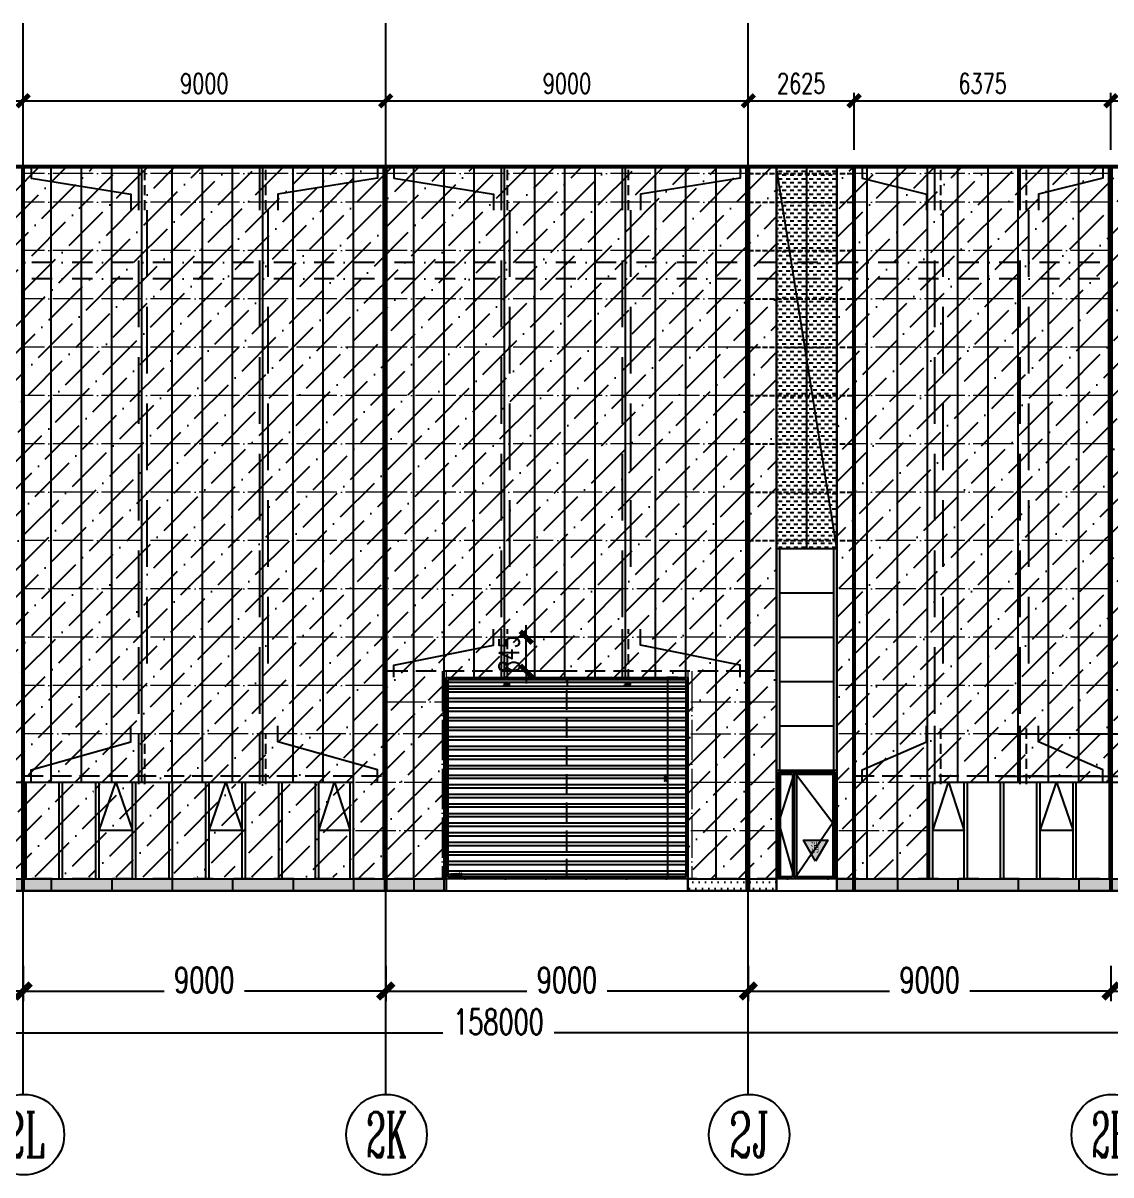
# Model space of a CAD drawing. Extents: x -2072575 to 87763, y -155913 to 742026.
# Drawn here: x -1001400 to -974400, y 499738 to 528335 of the extents above; entities that cross this region are included whole.
import ezdxf
from ezdxf.enums import TextEntityAlignment as Align

# ---------------------------------------------------------------- set-up
doc = ezdxf.new("R2010")
doc.units = 0
doc.header["$LTSCALE"] = 1000
for name, pattern in [('20剖面图$0$DASH', [0.35, 0.25, -0.1]), ('__DASH', [0.35, 0.25, -0.1]), ('CENTER', [2, 1.25, -0.25, 0.25, -0.25]), ('DASHDOT', [1, 0.5, -0.25, 0, -0.25]), ('DASHED', [0.75, 0.5, -0.25]), ('DOT', [0.25, 0, -0.25]), ('DOTE', [2.42, 2, -0.2, 0.02, -0.2]), ('HIDDEN2', [0.1875, 0.125, -0.0625])]:
    doc.linetypes.add(name, pattern=pattern)
doc.layers.get('Defpoints').update_dxf_attribs({"color": 210})
for name, color, linetype in [('!ZN1-填充-8', 8, 'Continuous'), ('!ZN1-文字-7', 7, 'Continuous'), ('!ZN1-标注-173', 173, 'Continuous'), ('!ZN3-玻璃幕墙-4', 4, 'Continuous'), ('!ZN4-辅助材料-1', 1, 'Continuous'), ('12圆钢+30钢套管撑杆', 3, 'Continuous'), ('12圆钢斜拉条', 30, 'Continuous'), ('12圆钢直拉条', 22, 'Continuous'), ('250×150×4.5×8 H型钢', 3, 'HIDDEN2'), ('3符号', 3, 'Continuous'), ('3铝板幕墙', 3, 'Continuous'), ('4玻璃幕墙', 4, 'Continuous'), ('60x60x5钢方管', 6, '20剖面图$0$DASH'), ('A-AXIS-DOTE', 14, 'DOTE'), ('A-HATCH-2', 251, 'Continuous'), ('A-LIN-V', 9, 'Continuous'), ('A-WINDOW', 140, 'Continuous'), ('A-云线', 50, 'Continuous'), ('A-门窗表显示尺寸', 160, 'Continuous'), ('AS-WALL', 40, 'Continuous'), ('DIM', 173, 'Continuous'), ('DOT', 8, 'DOT'), ('DOTE', 1, 'CENTER'), ('IE-填充-JYZS', 7, 'Continuous'), ('压型钢板', 23, 'Continuous')]:
    doc.layers.add(name, color=color, linetype=linetype)
for name, color, linetype, lineweight in [('A-WALL-HATCH', 8, 'Continuous', 13), ('冷弯薄壁C型钢 250x75x20x3.0', 51, 'DOTE', 0), ('梁', 4, 'Continuous', 18)]:
    doc.layers.add(name, color=color, linetype=linetype, lineweight=lineweight)
doc.styles.add('_TCH_AXIS', font='COMPLEX', dxfattribs={"bigfont": 'GBCBIG'})
doc.styles.add('A-DIM_T3', font='SIMPLEX', dxfattribs={"width": 0.705882, "bigfont": 'GBCBIG'})
doc.styles.add('A-STANDARD', font='SIMPLEX', dxfattribs={"bigfont": 'GBCBIG'})
doc.styles.add('DHTEXT-1', font='romans.shx', dxfattribs={"width": 0.7, "bigfont": 'chinese.shx'})
doc.styles.add('样式 1', font='romans.shx', dxfattribs={"width": 0.7, "bigfont": 'chinese.shx'})
doc.dimstyles.new('A-DIM&&20', dxfattribs={"dimtxt": 59.5, "dimasz": 20, "dimexe": 20, "dimexo": 20, "dimgap": 25.25, "dimtad": 1, "dimdec": 0, "dimzin": 0, "dimdsep": 46, "dimtxsty": 'A-DIM_T3', "dimblk": 'ARCHTICK', "dimcen": 0.09, "dimclrt": 7, "dimazin": 2, "dimtfac": 1, "dimtdec": 0, "dimtix": 1, "dimtmove": 2, "dimatfit": 3, "dimfxl": 0, "dimtolj": 1, "dimtzin": 0, "dimarcsym": 0})
doc.dimstyles.new('ZN200', dxfattribs={"dimscale": 200, "dimtxt": 2.5, "dimasz": 1.5, "dimexe": 1, "dimexo": 2, "dimgap": 0.9, "dimtad": 1, "dimdec": 0, "dimdsep": 46, "dimtxsty": 'DHTEXT-1', "dimblk": 'ARCHTICK', "dimcen": 2.5, "dimclrd": 173, "dimclre": 173, "dimclrt": 7, "dimazin": 2, "dimtfac": 1, "dimtdec": 0, "dimtix": 1, "dimtmove": 2, "dimatfit": 3, "dimfxl": 0, "dimtolj": 1, "dimtzin": 0, "dimarcsym": 0})
doc.dimstyles.new('ZN250', dxfattribs={"dimscale": 250, "dimtxt": 2.5, "dimasz": 1.5, "dimexe": 1, "dimexo": 2, "dimgap": 0.9, "dimtad": 1, "dimdec": 0, "dimdsep": 46, "dimtxsty": 'DHTEXT-1', "dimblk": 'ARCHTICK', "dimcen": 2.5, "dimclrd": 173, "dimclre": 173, "dimclrt": 7, "dimazin": 2, "dimtfac": 1, "dimtdec": 0, "dimtix": 1, "dimtmove": 2, "dimatfit": 3, "dimfxl": 0, "dimarcsym": 0})
pattern_1 = [(0, (1067699.68, -507087.46), (79.375, 158.75), [0, -158.75])]
pattern_2 = [(45, (1082178.47, -507087.46), (252.5697, 926.08891), [1190.625, -238.125, 0, -238.125])]

# ---------------------------------------------------------------- blocks, each defined once
blk = doc.blocks.new('消防救援口标识')
blk.add_wipeout([(0, 0), (-150, 260), (150, 260)]).dxf.layer = '!ZN1-标注-173'
at = {"layer": '!ZN1-填充-8'}
h = blk.add_hatch(color=252, dxfattribs=at)
h.dxf.hatch_style = 1
h.paths.add_polyline_path([(0, 0), (-150, 260), (150, 260)])
at = {"layer": '!ZN1-标注-173'}
blk.add_lwpolyline([(0, 0), (-150, 260), (150, 260)], close=True, dxfattribs=at)
at = {"layer": '!ZN1-文字-7', "ltscale": 1.5, "style": '样式 1', "width": 0.7}
blk.add_text('消', height=120, dxfattribs=at).set_placement((-62, 164), align=Align.MIDDLE_LEFT)
blk = doc.blocks.new('w4243')
at = {"layer": '!ZN4-辅助材料-1', "xscale": 2, "yscale": 2, "zscale": 2}
blk.add_blockref('消防救援口标识', (-1646421, 506714), dxfattribs=at)
blk = doc.blocks.new('20250905093159')
at = {"layer": '!ZN1-填充-8'}
h = blk.add_hatch(dxfattribs=at)
h.set_pattern_fill('ANSI36', color=252, scale=300, style=0)
h.set_pattern_definition(pattern_2)
h.paths.add_polyline_path([(85000, 17650), (59500, 17650), (59500, 8400), (59500, 3000), (59500, 2800), (59500, 0), (59500, 0), (76800, 0), (76800, 0), (76800, 5000), (82800, 5000), (82800, 0), (85000, 0)])
h.paths.add_polyline_path([(74500, 2400), (74500, 0), (61800, 0), (61800, 2400)])
h.paths.add_polyline_path([(74450, 2350), (74450, 50), (61850, 50), (61850, 2350)], flags=16)
h.paths.add_polyline_path([(74242, 1111), (74242, 1289), (74153, 1289), (74153, 1111)], flags=0)
h.paths.add_polyline_path([(68045, 2143), (68255, 2143), (68255, 2232), (68045, 2232)], flags=0)
h.paths.add_polyline_path([(61885, 98), (62138, 98), (62138, 187), (61885, 187)], flags=0)
h = blk.add_hatch(dxfattribs=at)
h.set_pattern_fill('ANSI36', color=252, scale=300, style=0)
h.set_pattern_definition(pattern_2)
h.paths.add_polyline_path([(86500, 0), (88800, 0), (88800, 2400), (109700, 2400), (109700, 0), (86450, 0), (86500, 0), (112000, 0), (112000, 17650), (86500, 17650)])
h = blk.add_hatch(dxfattribs=at)
h.set_pattern_fill('DOTS', color=252, scale=100, style=0)
h.set_pattern_definition(pattern_1)
h.paths.add_polyline_path([(82800, 0), (85000, 0), (85000, -300), (82800, -300)])
h = blk.add_hatch(dxfattribs=at)
h.set_pattern_fill('DOTS', color=252, scale=100, style=0)
h.set_pattern_definition(pattern_1)
h.paths.add_polyline_path([(86500, 0), (131300, 0), (131300, -300), (86500, -300)])
h = blk.add_hatch(dxfattribs=at)
h.set_pattern_fill('DOTS', color=252, scale=100, style=0)
h.set_pattern_definition(pattern_1)
h.paths.add_polyline_path([(32500, 0), (76800, 0), (76800, -300), (32500, -300)])
at = {"layer": 'IE-填充-JYZS', "ltscale": 10}
h = blk.add_hatch(dxfattribs=at)
h.set_pattern_fill('DASH', color=252, scale=100)
h.set_pattern_definition([(0, (1082178.47, -507087.465), (95.25, 95.25), [95.25, -95.25])])
h.paths.add_polyline_path([(85000, 8200), (86500, 8200), (86500, 17650), (85000, 17650)])
at = {"layer": '!ZN3-玻璃幕墙-4', "color": 252, "ltscale": 10}
for points in [[(68190, 1200), (68605, 2400), (69020, 1200)], [(70920, 1200), (71330, 2400), (71740, 1200)], [(73640, 1200), (74030, 2400), (74420, 1200)], [(88880, 1200), (89270, 2400), (89660, 1200)], [(91540, 1200), (91950, 2400), (92360, 1200)]]:
    blk.add_lwpolyline(points, dxfattribs=at)
at = {"layer": '3铝板幕墙', "color": 252, "ltscale": 1000}
for p, q in [((67000, 0), (67000, -300)), ((68500, 0), (68500, -300)), ((70000, 0), (70000, -300)), ((71500, 0), (71500, -300)), ((73000, 0), (73000, -300)), ((74500, 0), (74500, -300)), ((76000, 0), (76000, -300)), ((84250, 0), (84250, -300)), ((88000, 0), (88000, -300)), ((89500, 0), (89500, -300)), ((91000, 0), (91000, -300)), ((92500, 0), (92500, -300))]:
    blk.add_line(p, q, dxfattribs=at)
for points in [[(82800, 0), (85000, 0), (85000, -300), (82800, -300)], [(86500, 0), (131300, 0), (131300, -300), (86500, -300)], [(32500, 0), (76800, 0), (76800, -300), (32500, -300)]]:
    blk.add_lwpolyline(points, close=True, dxfattribs=at)
at = {"layer": '4玻璃幕墙', "color": 252, "ltscale": 1.5}
for p, q in [((85000, 0), (85000, 8200)), ((85000, 8200), (86500, 8200)), ((85080, 0), (85080, 8200)), ((86420, 0), (86420, 8200)), ((86500, 0), (86500, 8200)), ((85080, 7100), (86420, 7100)), ((85080, 6000), (86420, 6000)), ((85080, 4900), (86420, 4900)), ((85080, 3800), (86420, 3800)), ((85080, 2700), (86420, 2700)), ((88800, 0), (88800, 2400)), ((88800, 2400), (109700, 2400)), ((88880, 0), (88880, 2400)), ((89660, 0), (89660, 2400)), ((89740, 0), (89740, 2400)), ((90560, 0), (90560, 2400)), ((90640, 0), (90640, 2400)), ((91460, 0), (91460, 2400)), ((91540, 0), (91540, 2400)), ((92360, 0), (92360, 2400)), ((92440, 0), (92440, 2400)), ((93260, 0), (93260, 2400)), ((69020, 1200), (68190, 1200)), ((71740, 1200), (70920, 1200)), ((74420, 1200), (73640, 1200)), ((89660, 1200), (88880, 1200)), ((92360, 1200), (91540, 1200)), ((88800, 0), (109700, 0)), ((86500, 0), (85000, 0))]:
    blk.add_line(p, q, dxfattribs=at)
at = {"layer": '4玻璃幕墙', "color": 252}
for p, q in [((85000, 2700), (86500, 2700)), ((85000, 0), (85000, 2700)), ((85050, 0), (85050, 2650)), ((85050, 2650), (85450, 2650)), ((85100, 50), (85100, 2600)), ((85100, 2600), (85400, 2600)), ((85400, 2600), (85400, 50)), ((85450, 0), (85450, 2650)), ((85450, 2650), (86450, 2650)), ((85500, 50), (85500, 2600)), ((85500, 2600), (86400, 2600)), ((86450, 2650), (86450, 0)), ((86500, 2700), (86500, 0)), ((85400, 50), (85100, 50)), ((86400, 50), (85500, 50)), ((86500, 0), (85000, 0))]:
    blk.add_line(p, q, dxfattribs=at)
at = {"layer": '4玻璃幕墙', "color": 252, "ltscale": 10}
for p, q in [((61800, 2400), (74500, 2400)), ((66380, 0), (66380, 2400)), ((67200, 0), (67200, 2400)), ((67280, 0), (67280, 2400)), ((68110, 0), (68110, 2400)), ((68190, 0), (68190, 2400)), ((69020, 0), (69020, 2400)), ((69100, 0), (69100, 2400)), ((69930, 0), (69930, 2400)), ((70010, 0), (70010, 2400)), ((70840, 0), (70840, 2400)), ((70920, 0), (70920, 2400)), ((71740, 0), (71740, 2400)), ((71820, 0), (71820, 2400)), ((72650, 0), (72650, 2400)), ((72730, 0), (72730, 2400)), ((73560, 0), (73560, 2400)), ((73640, 0), (73640, 2400)), ((74420, 0), (74420, 2400)), ((74500, 0), (74500, 2400)), ((61800, 0), (74500, 0))]:
    blk.add_line(p, q, dxfattribs=at)
at = {"layer": '4玻璃幕墙', "color": 252}
blk.add_lwpolyline([(85450, 2650), (85050, 1403), (85450, 0)], dxfattribs=at)
at = {"layer": 'A-LIN-V', "color": 252}
for p, q in [((157100, 17700), (-900, 17700)), ((157100, 17650), (-900, 17650)), ((85000, 17650), (85000, -300)), ((86500, 17650), (86500, -300)), ((76800, 0), (76800, -300)), ((82800, 0), (82800, -300)), ((86500, 0), (85000, 0))]:
    blk.add_line(p, q, dxfattribs=at)
at = {"layer": 'AS-WALL', "color": 252}
blk.add_lwpolyline([(86500, 8200), (86500, 8200), (85000, 17650)], dxfattribs=at)
at = {"layer": '压型钢板', "color": 252, "ltscale": 10}
for p, q in [((67000, 2400), (67000, 17700)), ((67750, 2400), (67750, 17700)), ((68500, 2400), (68500, 17700)), ((69250, 2400), (69250, 17700)), ((70000, 2400), (70000, 17700)), ((70750, 2400), (70750, 17700)), ((71500, 2400), (71500, 17700)), ((72250, 2400), (72250, 17700)), ((73000, 2400), (73000, 17700)), ((73750, 2400), (73750, 17700)), ((74500, 0), (74500, 17700)), ((75250, 0), (75250, 17700)), ((76000, 0), (76000, 17700)), ((76750, -300), (76750, 17700)), ((77500, 5000), (77500, 17700)), ((78250, 5000), (78250, 17700)), ((79000, 5000), (79000, 17700)), ((79750, 5000), (79750, 17700)), ((80500, 5000), (80500, 17700)), ((81250, 5000), (81250, 17700)), ((82000, 5000), (82000, 17700)), ((82750, 5000), (82750, 17700)), ((83500, 0), (83500, 17700)), ((84250, 0), (84250, 17700)), ((85000, -300), (85000, 17700)), ((85750, 8200), (85750, 17700)), ((86500, -300), (86500, 17700)), ((87250, 0), (87250, 17700)), ((88000, 0), (88000, 17700)), ((88750, 0), (88750, 17700)), ((89500, 2400), (89500, 17700)), ((90250, 2400), (90250, 17700)), ((91000, 2400), (91000, 17700)), ((91750, 2400), (91750, 17700)), ((92500, 2400), (92500, 17700)), ((93250, 2400), (93250, 17700))]:
    blk.add_line(p, q, dxfattribs=at)
at = {"layer": 'A-WALL-HATCH'}
blk.add_blockref('w4243', (1732391, -506271), dxfattribs=at)
at = {"layer": '4玻璃幕墙', "color": 252}
blk.add_line((86400, 2600), (86400, 50), dxfattribs=at)
blk.add_lwpolyline([(85450, 2650), (86400, 1393), (85450, 0)], dxfattribs=at)
blk = doc.blocks.new('_ArchTick')
at = {"color": 0, "linetype": 'ByBlock', "const_width": 0.4}
blk.add_lwpolyline([(-0.5, -0.5), (0.5, 0.5)], dxfattribs=at)
blk = doc.blocks.new('*D1794')
at = {"layer": 'Defpoints', "color": 0, "ltscale": 2500, "transparency": 16777216}
for p in [(-900, -1657), (157100, -1657), (157100, -3824)]:
    blk.add_point(p, dxfattribs=at)
at = {"layer": 'DIM', "color": 173, "linetype": 'ByBlock', "lineweight": -2, "ltscale": 2500, "transparency": 16777216}
for p, q in [((-900, -2157), (-900, -4074)), ((157100, -2157), (157100, -4074)), ((-900, -3824), (76719, -3824)), ((157100, -3824), (79481, -3824))]:
    blk.add_line(p, q, dxfattribs=at)
at = {"layer": 'DIM', "color": 173, "lineweight": -2, "ltscale": 2500, "transparency": 16777216, "xscale": 375, "yscale": 375, "zscale": 375, "rotation": 180}
blk.add_blockref('_ArchTick', (-900, -3824), dxfattribs=at)
at = {"layer": 'DIM', "color": 173, "lineweight": -2, "ltscale": 2500, "transparency": 16777216, "xscale": 375, "yscale": 375, "zscale": 375}
blk.add_blockref('_ArchTick', (157100, -3824), dxfattribs=at)
at = {"layer": 'DIM', "color": 7, "ltscale": 2500, "transparency": 16777216, "insert": (78100, -3549), "char_height": 625, "attachment_point": 5, "style": 'DHTEXT-1'}
blk.add_mtext('158000', dxfattribs=at)
blk = doc.blocks.new('*D1807')
at = {"layer": 'Defpoints', "color": 0, "ltscale": 2500, "transparency": 16777216}
for p in [(57300, -1657), (66300, -1657), (66300, -2784)]:
    blk.add_point(p, dxfattribs=at)
at = {"layer": 'DIM', "color": 173, "linetype": 'ByBlock', "lineweight": -2, "ltscale": 2500, "transparency": 16777216}
for p, q in [((57300, -2157), (57300, -3034)), ((66300, -2157), (66300, -3034)), ((57300, -2784), (60804, -2784)), ((66300, -2784), (62796, -2784))]:
    blk.add_line(p, q, dxfattribs=at)
at = {"layer": 'DIM', "color": 173, "lineweight": -2, "ltscale": 2500, "transparency": 16777216, "xscale": 375, "yscale": 375, "zscale": 375, "rotation": 180}
blk.add_blockref('_ArchTick', (57300, -2784), dxfattribs=at)
at = {"layer": 'DIM', "color": 173, "lineweight": -2, "ltscale": 2500, "transparency": 16777216, "xscale": 375, "yscale": 375, "zscale": 375}
blk.add_blockref('_ArchTick', (66300, -2784), dxfattribs=at)
at = {"layer": 'DIM', "color": 7, "ltscale": 2500, "transparency": 16777216, "insert": (61800, -2509), "char_height": 625, "attachment_point": 5, "style": 'DHTEXT-1'}
blk.add_mtext('9000', dxfattribs=at)
blk = doc.blocks.new('*D1808')
at = {"layer": 'Defpoints', "color": 0, "ltscale": 2500, "transparency": 16777216}
for p in [(66300, -1657), (75300, -1657), (75300, -2784)]:
    blk.add_point(p, dxfattribs=at)
at = {"layer": 'DIM', "color": 173, "linetype": 'ByBlock', "lineweight": -2, "ltscale": 2500, "transparency": 16777216}
for p, q in [((66300, -2157), (66300, -3034)), ((75300, -2157), (75300, -3034)), ((66300, -2784), (69804, -2784)), ((75300, -2784), (71796, -2784))]:
    blk.add_line(p, q, dxfattribs=at)
at = {"layer": 'DIM', "color": 173, "lineweight": -2, "ltscale": 2500, "transparency": 16777216, "xscale": 375, "yscale": 375, "zscale": 375, "rotation": 180}
blk.add_blockref('_ArchTick', (66300, -2784), dxfattribs=at)
at = {"layer": 'DIM', "color": 173, "lineweight": -2, "ltscale": 2500, "transparency": 16777216, "xscale": 375, "yscale": 375, "zscale": 375}
blk.add_blockref('_ArchTick', (75300, -2784), dxfattribs=at)
at = {"layer": 'DIM', "color": 7, "ltscale": 2500, "transparency": 16777216, "insert": (70800, -2509), "char_height": 625, "attachment_point": 5, "style": 'DHTEXT-1'}
blk.add_mtext('9000', dxfattribs=at)
blk = doc.blocks.new('*D1809')
at = {"layer": 'Defpoints', "color": 0, "ltscale": 2500, "transparency": 16777216}
for p in [(75300, -1657), (84300, -1657), (84300, -2784)]:
    blk.add_point(p, dxfattribs=at)
at = {"layer": 'DIM', "color": 173, "linetype": 'ByBlock', "lineweight": -2, "ltscale": 2500, "transparency": 16777216}
for p, q in [((75300, -2157), (75300, -3034)), ((84300, -2157), (84300, -3034)), ((75300, -2784), (78804, -2784)), ((84300, -2784), (80796, -2784))]:
    blk.add_line(p, q, dxfattribs=at)
at = {"layer": 'DIM', "color": 173, "lineweight": -2, "ltscale": 2500, "transparency": 16777216, "xscale": 375, "yscale": 375, "zscale": 375, "rotation": 180}
blk.add_blockref('_ArchTick', (75300, -2784), dxfattribs=at)
at = {"layer": 'DIM', "color": 173, "lineweight": -2, "ltscale": 2500, "transparency": 16777216, "xscale": 375, "yscale": 375, "zscale": 375}
blk.add_blockref('_ArchTick', (84300, -2784), dxfattribs=at)
at = {"layer": 'DIM', "color": 7, "ltscale": 2500, "transparency": 16777216, "insert": (79800, -2509), "char_height": 625, "attachment_point": 5, "style": 'DHTEXT-1'}
blk.add_mtext('9000', dxfattribs=at)
blk = doc.blocks.new('*D1810')
at = {"layer": 'Defpoints', "color": 0, "ltscale": 2500, "transparency": 16777216}
for p in [(84300, -1657), (93300, -1657), (93300, -2784)]:
    blk.add_point(p, dxfattribs=at)
at = {"layer": 'DIM', "color": 173, "linetype": 'ByBlock', "lineweight": -2, "ltscale": 2500, "transparency": 16777216}
for p, q in [((84300, -2157), (84300, -3034)), ((93300, -2157), (93300, -3034)), ((84300, -2784), (87804, -2784)), ((93300, -2784), (89796, -2784))]:
    blk.add_line(p, q, dxfattribs=at)
at = {"layer": 'DIM', "color": 173, "lineweight": -2, "ltscale": 2500, "transparency": 16777216, "xscale": 375, "yscale": 375, "zscale": 375, "rotation": 180}
blk.add_blockref('_ArchTick', (84300, -2784), dxfattribs=at)
at = {"layer": 'DIM', "color": 173, "lineweight": -2, "ltscale": 2500, "transparency": 16777216, "xscale": 375, "yscale": 375, "zscale": 375}
blk.add_blockref('_ArchTick', (93300, -2784), dxfattribs=at)
at = {"layer": 'DIM', "color": 7, "ltscale": 2500, "transparency": 16777216, "insert": (88800, -2509), "char_height": 625, "attachment_point": 5, "style": 'DHTEXT-1'}
blk.add_mtext('9000', dxfattribs=at)
blk = doc.blocks.new('*D1811')
at = {"layer": 'Defpoints', "color": 0, "ltscale": 2500, "transparency": 16777216}
for p in [(93300, -1657), (102300, -1657), (102300, -2784)]:
    blk.add_point(p, dxfattribs=at)
at = {"layer": 'DIM', "color": 173, "linetype": 'ByBlock', "lineweight": -2, "ltscale": 2500, "transparency": 16777216}
for p, q in [((93300, -2157), (93300, -3034)), ((102300, -2157), (102300, -3034)), ((93300, -2784), (96804, -2784)), ((102300, -2784), (98796, -2784))]:
    blk.add_line(p, q, dxfattribs=at)
at = {"layer": 'DIM', "color": 173, "lineweight": -2, "ltscale": 2500, "transparency": 16777216, "xscale": 375, "yscale": 375, "zscale": 375, "rotation": 180}
blk.add_blockref('_ArchTick', (93300, -2784), dxfattribs=at)
at = {"layer": 'DIM', "color": 173, "lineweight": -2, "ltscale": 2500, "transparency": 16777216, "xscale": 375, "yscale": 375, "zscale": 375}
blk.add_blockref('_ArchTick', (102300, -2784), dxfattribs=at)
at = {"layer": 'DIM', "color": 7, "ltscale": 2500, "transparency": 16777216, "insert": (97800, -2509), "char_height": 625, "attachment_point": 5, "style": 'DHTEXT-1'}
blk.add_mtext('9000', dxfattribs=at)
blk = doc.blocks.new('卓越-轴号')
blk.add_circle((0, 0), 4)
at = {"color": 0, "style": '_TCH_AXIS', "width": 1.041667, "flags": 8}
blk.add_attdef('A', text='', height=4.48, dxfattribs=at).set_placement((-2, -2.24), (2, -2.24), align=Align.FIT)
blk = doc.blocks.new('*D24')
at = {"layer": 'A-门窗表显示尺寸', "color": 0, "lineweight": -2, "transparency": 16777216}
for p, q in [((-1641480, 522217), (-1641480, 522000)), ((-1638480, 522217), (-1638480, 522000)), ((-1641480, 522020), (-1638480, 522020))]:
    blk.add_line(p, q, dxfattribs=at)
at = {"layer": 'Defpoints', "color": 0, "transparency": 16777216}
for p in [(-1641480, 522237), (-1638480, 522237), (-1638480, 522020)]:
    blk.add_point(p, dxfattribs=at)
at = {"layer": 'A-门窗表显示尺寸', "color": 0, "lineweight": -2, "transparency": 16777216, "xscale": 20, "yscale": 20, "zscale": 20, "rotation": 180}
blk.add_blockref('_ArchTick', (-1641480, 522020), dxfattribs=at)
at = {"layer": 'A-门窗表显示尺寸', "color": 0, "lineweight": -2, "transparency": 16777216, "xscale": 20, "yscale": 20, "zscale": 20}
blk.add_blockref('_ArchTick', (-1638480, 522020), dxfattribs=at)
at = {"layer": 'A-门窗表显示尺寸', "color": 7, "transparency": 16777216, "insert": (-1639980, 522075), "char_height": 59.5, "attachment_point": 5, "style": 'A-DIM_T3'}
blk.add_mtext('\\A1;3000', dxfattribs=at)
blk = doc.blocks.new('*D25')
at = {"layer": 'A-门窗表显示尺寸', "color": 0, "lineweight": -2, "transparency": 16777216}
for p, q in [((-1644480, 522217), (-1644480, 522000)), ((-1641480, 522217), (-1641480, 522000)), ((-1644480, 522020), (-1641480, 522020))]:
    blk.add_line(p, q, dxfattribs=at)
at = {"layer": 'Defpoints', "color": 0, "transparency": 16777216}
for p in [(-1644480, 522237), (-1641480, 522237), (-1641480, 522020)]:
    blk.add_point(p, dxfattribs=at)
at = {"layer": 'A-门窗表显示尺寸', "color": 0, "lineweight": -2, "transparency": 16777216, "xscale": 20, "yscale": 20, "zscale": 20, "rotation": 180}
blk.add_blockref('_ArchTick', (-1644480, 522020), dxfattribs=at)
at = {"layer": 'A-门窗表显示尺寸', "color": 0, "lineweight": -2, "transparency": 16777216, "xscale": 20, "yscale": 20, "zscale": 20}
blk.add_blockref('_ArchTick', (-1641480, 522020), dxfattribs=at)
at = {"layer": 'A-门窗表显示尺寸', "color": 7, "transparency": 16777216, "insert": (-1642980, 522075), "char_height": 59.5, "attachment_point": 5, "style": 'A-DIM_T3'}
blk.add_mtext('\\A1;3000', dxfattribs=at)
blk = doc.blocks.new('*D26')
at = {"layer": 'A-门窗表显示尺寸', "color": 0, "lineweight": -2, "transparency": 16777216}
for p, q in [((-1638740, 522237), (-1639001, 522237)), ((-1638981, 517237), (-1638981, 522237)), ((-1638740, 517237), (-1639001, 517237))]:
    blk.add_line(p, q, dxfattribs=at)
at = {"layer": 'Defpoints', "color": 0, "transparency": 16777216}
for p in [(-1638981, 522237), (-1638720, 522237), (-1638720, 517237)]:
    blk.add_point(p, dxfattribs=at)
at = {"layer": 'A-门窗表显示尺寸', "color": 0, "lineweight": -2, "transparency": 16777216, "xscale": 20, "yscale": 20, "zscale": 20}
for p, rotation in [((-1638981, 522237), 90), ((-1638981, 517237), 270)]:
    blk.add_blockref('_ArchTick', p, dxfattribs=dict(at, rotation=rotation))
at = {"layer": 'A-门窗表显示尺寸', "color": 7, "transparency": 16777216, "insert": (-1639036, 519737), "char_height": 59.5, "attachment_point": 5, "rotation": 90, "style": 'A-DIM_T3'}
blk.add_mtext('\\A1;5000', dxfattribs=at)
blk = doc.blocks.new('*D3547')
at = {"layer": 'Defpoints', "color": 0, "ltscale": 10, "transparency": 16777216}
for p in [(-965400, 526405), (-974400, 524787), (-965400, 524787)]:
    blk.add_point(p, dxfattribs=at)
at = {"layer": 'DIM', "color": 173, "linetype": 'ByBlock', "lineweight": -2, "ltscale": 10, "transparency": 16777216}
for p, q in [((-974400, 525187), (-974400, 526605)), ((-965400, 525187), (-965400, 526605)), ((-974400, 526405), (-965400, 526405))]:
    blk.add_line(p, q, dxfattribs=at)
at = {"layer": 'DIM', "color": 173, "lineweight": -2, "ltscale": 10, "transparency": 16777216, "xscale": 300, "yscale": 300, "zscale": 300, "rotation": 180}
blk.add_blockref('_ArchTick', (-974400, 526405), dxfattribs=at)
at = {"layer": 'DIM', "color": 173, "lineweight": -2, "ltscale": 10, "transparency": 16777216, "xscale": 300, "yscale": 300, "zscale": 300}
blk.add_blockref('_ArchTick', (-965400, 526405), dxfattribs=at)
at = {"layer": 'DIM', "color": 7, "ltscale": 10, "transparency": 16777216, "insert": (-969900, 526835), "char_height": 500, "attachment_point": 5, "style": 'DHTEXT-1'}
blk.add_mtext('\\A1;9000', dxfattribs=at)
blk = doc.blocks.new('*D3548')
at = {"layer": 'Defpoints', "color": 0, "ltscale": 10, "transparency": 16777216}
for p in [(-974400, 526405), (-980775, 524787), (-974400, 524787)]:
    blk.add_point(p, dxfattribs=at)
at = {"layer": 'DIM', "color": 173, "linetype": 'ByBlock', "lineweight": -2, "ltscale": 10, "transparency": 16777216}
for p, q in [((-980775, 525187), (-980775, 526605)), ((-974400, 525187), (-974400, 526605)), ((-980775, 526405), (-974400, 526405))]:
    blk.add_line(p, q, dxfattribs=at)
at = {"layer": 'DIM', "color": 173, "lineweight": -2, "ltscale": 10, "transparency": 16777216, "xscale": 300, "yscale": 300, "zscale": 300, "rotation": 180}
blk.add_blockref('_ArchTick', (-980775, 526405), dxfattribs=at)
at = {"layer": 'DIM', "color": 173, "lineweight": -2, "ltscale": 10, "transparency": 16777216, "xscale": 300, "yscale": 300, "zscale": 300}
blk.add_blockref('_ArchTick', (-974400, 526405), dxfattribs=at)
at = {"layer": 'DIM', "color": 7, "ltscale": 10, "transparency": 16777216, "insert": (-977587, 526835), "char_height": 500, "attachment_point": 5, "style": 'DHTEXT-1'}
blk.add_mtext('\\A1;6375', dxfattribs=at)
blk = doc.blocks.new('*D3549')
at = {"layer": 'Defpoints', "color": 0, "ltscale": 10, "transparency": 16777216}
for p in [(-980775, 526405), (-983400, 524787), (-980775, 524787)]:
    blk.add_point(p, dxfattribs=at)
at = {"layer": 'DIM', "color": 173, "linetype": 'ByBlock', "lineweight": -2, "ltscale": 10, "transparency": 16777216}
for p, q in [((-983400, 525187), (-983400, 526605)), ((-980775, 525187), (-980775, 526605)), ((-983400, 526405), (-980775, 526405))]:
    blk.add_line(p, q, dxfattribs=at)
at = {"layer": 'DIM', "color": 173, "lineweight": -2, "ltscale": 10, "transparency": 16777216, "xscale": 300, "yscale": 300, "zscale": 300, "rotation": 180}
blk.add_blockref('_ArchTick', (-983400, 526405), dxfattribs=at)
at = {"layer": 'DIM', "color": 173, "lineweight": -2, "ltscale": 10, "transparency": 16777216, "xscale": 300, "yscale": 300, "zscale": 300}
blk.add_blockref('_ArchTick', (-980775, 526405), dxfattribs=at)
at = {"layer": 'DIM', "color": 7, "ltscale": 10, "transparency": 16777216, "insert": (-982087, 526835), "char_height": 500, "attachment_point": 5, "style": 'DHTEXT-1'}
blk.add_mtext('\\A1;2625', dxfattribs=at)
blk = doc.blocks.new('*D3550')
at = {"layer": 'Defpoints', "color": 0, "ltscale": 10, "transparency": 16777216}
for p in [(-983400, 526405), (-992400, 524787), (-983400, 524787)]:
    blk.add_point(p, dxfattribs=at)
at = {"layer": 'DIM', "color": 173, "linetype": 'ByBlock', "lineweight": -2, "ltscale": 10, "transparency": 16777216}
for p, q in [((-992400, 525187), (-992400, 526605)), ((-983400, 525187), (-983400, 526605)), ((-992400, 526405), (-983400, 526405))]:
    blk.add_line(p, q, dxfattribs=at)
at = {"layer": 'DIM', "color": 173, "lineweight": -2, "ltscale": 10, "transparency": 16777216, "xscale": 300, "yscale": 300, "zscale": 300, "rotation": 180}
blk.add_blockref('_ArchTick', (-992400, 526405), dxfattribs=at)
at = {"layer": 'DIM', "color": 173, "lineweight": -2, "ltscale": 10, "transparency": 16777216, "xscale": 300, "yscale": 300, "zscale": 300}
blk.add_blockref('_ArchTick', (-983400, 526405), dxfattribs=at)
at = {"layer": 'DIM', "color": 7, "ltscale": 10, "transparency": 16777216, "insert": (-987900, 526835), "char_height": 500, "attachment_point": 5, "style": 'DHTEXT-1'}
blk.add_mtext('\\A1;9000', dxfattribs=at)
blk = doc.blocks.new('*D3551')
at = {"layer": 'Defpoints', "color": 0, "ltscale": 10, "transparency": 16777216}
for p in [(-992400, 526405), (-1001400, 524787), (-992400, 524787)]:
    blk.add_point(p, dxfattribs=at)
at = {"layer": 'DIM', "color": 173, "linetype": 'ByBlock', "lineweight": -2, "ltscale": 10, "transparency": 16777216}
for p, q in [((-1001400, 525187), (-1001400, 526605)), ((-992400, 525187), (-992400, 526605)), ((-1001400, 526405), (-992400, 526405))]:
    blk.add_line(p, q, dxfattribs=at)
at = {"layer": 'DIM', "color": 173, "lineweight": -2, "ltscale": 10, "transparency": 16777216, "xscale": 300, "yscale": 300, "zscale": 300, "rotation": 180}
blk.add_blockref('_ArchTick', (-1001400, 526405), dxfattribs=at)
at = {"layer": 'DIM', "color": 173, "lineweight": -2, "ltscale": 10, "transparency": 16777216, "xscale": 300, "yscale": 300, "zscale": 300}
blk.add_blockref('_ArchTick', (-992400, 526405), dxfattribs=at)
at = {"layer": 'DIM', "color": 7, "ltscale": 10, "transparency": 16777216, "insert": (-996900, 526835), "char_height": 500, "attachment_point": 5, "style": 'DHTEXT-1'}
blk.add_mtext('\\A1;9000', dxfattribs=at)
blk = doc.blocks.new('*D3552')
at = {"layer": 'Defpoints', "color": 0, "ltscale": 10, "transparency": 16777216}
for p in [(-1001400, 526405), (-1007775, 524787), (-1001400, 524787)]:
    blk.add_point(p, dxfattribs=at)
at = {"layer": 'DIM', "color": 173, "linetype": 'ByBlock', "lineweight": -2, "ltscale": 10, "transparency": 16777216}
for p, q in [((-1007775, 525187), (-1007775, 526605)), ((-1001400, 525187), (-1001400, 526605)), ((-1007775, 526405), (-1001400, 526405))]:
    blk.add_line(p, q, dxfattribs=at)
at = {"layer": 'DIM', "color": 173, "lineweight": -2, "ltscale": 10, "transparency": 16777216, "xscale": 300, "yscale": 300, "zscale": 300, "rotation": 180}
blk.add_blockref('_ArchTick', (-1007775, 526405), dxfattribs=at)
at = {"layer": 'DIM', "color": 173, "lineweight": -2, "ltscale": 10, "transparency": 16777216, "xscale": 300, "yscale": 300, "zscale": 300}
blk.add_blockref('_ArchTick', (-1001400, 526405), dxfattribs=at)
at = {"layer": 'DIM', "color": 7, "ltscale": 10, "transparency": 16777216, "insert": (-1004587, 526835), "char_height": 500, "attachment_point": 5, "style": 'DHTEXT-1'}
blk.add_mtext('\\A1;6375', dxfattribs=at)
blk = doc.blocks.new('*D3573')
at = {"layer": 'Defpoints', "color": 0, "ltscale": 10, "transparency": 16777216}
for p in [(-988910, 513087), (-987486, 513087), (-987486, 512242)]:
    blk.add_point(p, dxfattribs=at)
at = {"layer": 'DIM', "color": 173, "linetype": 'ByBlock', "lineweight": -2, "ltscale": 10, "transparency": 16777216}
for p, q in [((-988910, 513087), (-988910, 513387)), ((-987886, 513087), (-989110, 513087)), ((-988910, 512242), (-988910, 513087)), ((-987886, 512242), (-989110, 512242)), ((-988910, 512242), (-988910, 511942))]:
    blk.add_line(p, q, dxfattribs=at)
at = {"layer": 'DIM', "color": 173, "lineweight": -2, "ltscale": 10, "transparency": 16777216, "xscale": 300, "yscale": 300, "zscale": 300}
for p, rotation in [((-988910, 513087), 270), ((-988910, 512242), 90)]:
    blk.add_blockref('_ArchTick', p, dxfattribs=dict(at, rotation=rotation))
at = {"layer": 'DIM', "color": 7, "ltscale": 10, "transparency": 16777216, "insert": (-989340, 512665), "char_height": 500, "attachment_point": 5, "rotation": 90, "style": 'DHTEXT-1'}
blk.add_mtext('\\A1;845', dxfattribs=at)
blk = doc.blocks.new('*D3576')
at = {"layer": 'Defpoints', "color": 0, "ltscale": 10, "transparency": 16777216}
for p in [(-977587, 510687), (-971375, 510687), (-977587, 509642)]:
    blk.add_point(p, dxfattribs=at)
at = {"layer": 'DIM', "color": 173, "linetype": 'ByBlock', "lineweight": -2, "ltscale": 10, "transparency": 16777216}
for p, q in [((-971375, 510687), (-971375, 510987)), ((-977187, 510687), (-971175, 510687)), ((-971375, 509642), (-971375, 510687)), ((-977187, 509642), (-971175, 509642)), ((-971375, 509642), (-971375, 509342))]:
    blk.add_line(p, q, dxfattribs=at)
at = {"layer": 'DIM', "color": 173, "lineweight": -2, "ltscale": 10, "transparency": 16777216, "xscale": 300, "yscale": 300, "zscale": 300}
for p, rotation in [((-971375, 510687), 270), ((-971375, 509642), 90)]:
    blk.add_blockref('_ArchTick', p, dxfattribs=dict(at, rotation=rotation))
at = {"layer": 'DIM', "color": 7, "ltscale": 10, "transparency": 16777216, "insert": (-971805, 510165), "char_height": 500, "attachment_point": 5, "rotation": 90, "style": 'DHTEXT-1'}
blk.add_mtext('\\A1;1045', dxfattribs=at)
blk = doc.blocks.new('20250821140123')
at = {"layer": 'DOT', "linetype": 'DASHDOT'}
for p, q in [((163030.7, 17700), (-7959.1, 17700)), ((163030.7, 15300), (-7959.1, 15300)), ((163030.7, 14900), (-7959.1, 14900)), ((163030.7, 0), (-7959.1, 0))]:
    blk.add_line(p, q, dxfattribs=at)
at = {"layer": 'DOTE', "ltscale": 250}
for p, q in [((66300, -5350), (66300, 21247.6)), ((75300, -5350), (75300, 21247.6)), ((84300, -5350), (84300, 21247.6))]:
    blk.add_line(p, q, dxfattribs=at)
at = {"layer": '3符号', "color": 7}
ref = blk.add_blockref('卓越-轴号', (66321.1, -6349.8), dxfattribs=dict(at, xscale=250, yscale=250, zscale=250))
ref.add_attrib('A', '2L', dxfattribs={"layer": '0', "color": 0, "height": 1120, "style": '_TCH_AXIS', "width": 0.535714}).set_placement((65821.1, -6909.8), (66821.1, -6909.8), align=Align.FIT)
ref = blk.add_blockref('卓越-轴号', (75321.1, -6349.8), dxfattribs=dict(at, xscale=250, yscale=250, zscale=250))
ref.add_attrib('A', '2K', dxfattribs={"layer": '0', "color": 0, "height": 1120, "style": '_TCH_AXIS', "width": 0.480769}).set_placement((74821.1, -6909.8), (75821.1, -6909.8), align=Align.FIT)
ref = blk.add_blockref('卓越-轴号', (84321.1, -6349.8), dxfattribs=dict(at, xscale=250, yscale=250, zscale=250))
ref.add_attrib('A', '2J', dxfattribs={"layer": '0', "color": 0, "height": 1120, "style": '_TCH_AXIS', "width": 0.604839}).set_placement((83821.1, -6909.8), (84821.1, -6909.8), align=Align.FIT)
ref = blk.add_blockref('卓越-轴号', (93321.1, -6349.8), dxfattribs=dict(at, xscale=250, yscale=250, zscale=250))
ref.add_attrib('A', '2H', dxfattribs={"layer": '0', "color": 0, "height": 1120, "style": '_TCH_AXIS', "width": 0.46875}).set_placement((92821.1, -6909.8), (93821.1, -6909.8), align=Align.FIT)
at = {"layer": 'DIM', "ltscale": 2500}
for base, p1, p2, picture, middle in [((157100, -3824.1), (-900, -1657.5), (157100, -1657.5), '*D1794', (78100, -3549.1)), ((66300, -2784.1), (57300, -1657.5), (66300, -1657.5), '*D1807', (61800, -2509.1)), ((75300, -2784.1), (66300, -1657.5), (75300, -1657.5), '*D1808', (70800, -2509.1)), ((84300, -2784.1), (75300, -1657.5), (84300, -1657.5), '*D1809', (79800, -2509.1)), ((93300, -2784.1), (84300, -1657.5), (93300, -1657.5), '*D1810', (88800, -2509.1)), ((102300, -2784.1), (93300, -1657.5), (102300, -1657.5), '*D1811', (97800, -2509.1))]:
    dim = blk.add_linear_dim(base=base, p1=p1, p2=p2, angle=0, dimstyle='ZN250', dxfattribs=at)
    dim.commit()
    dim.dimension.update_dxf_attribs({"geometry": picture, "text_midpoint": middle, "dimtype": 129})
blk = doc.blocks.new('434')
at = {"layer": 'A-HATCH-2'}
h = blk.add_hatch(dxfattribs=at)
h.set_pattern_fill('ANSI32', color=256, scale=50, angle=45)
h.set_pattern_definition([(180, (-500, 6e-11), (-1e-14, -238.125), []), (180, (-579.38, 79.38), (-1e-14, -238.125), [])])
h.paths.add_polyline_path([(-1644480.2, 522187.5), (-1638530.2, 522187.5), (-1638530.2, 517287.5), (-1644480.2, 517287.5)])
at = {"layer": 'A-AXIS-DOTE', "linetype": '__DASH', "ltscale": 2}
blk.add_line((-1641480.2, 517237.5), (-1641480.2, 522237.5), dxfattribs=at)
at = {"layer": 'A-WINDOW'}
for points in [[(-1644480.2, 522237.5), (-1638480.2, 522237.5), (-1638480.2, 517237.5), (-1644480.2, 517237.5)], [(-1644430.2, 522187.5), (-1638530.2, 522187.5), (-1638530.2, 517287.5), (-1644430.2, 517287.5)]]:
    blk.add_lwpolyline(points, close=True, dxfattribs=at)
at = {"layer": 'A-门窗表显示尺寸', "color": 3, "style": 'A-STANDARD', "width": 0.705882}
blk.add_text('JLM6050', height=59.5, dxfattribs=at).set_placement((-1644380, 517317.5))
at = {"layer": 'A-门窗表显示尺寸'}
for p1, p2, distance, picture, middle in [((-1644480.2, 522237.5), (-1641480.2, 522237.5), -217.5, '*D25', (-1642980.2, 522075)), ((-1641480.2, 522237.5), (-1638480.2, 522237.5), -217.5, '*D24', (-1639980.2, 522075)), ((-1638720.2, 517237.5), (-1638720.2, 522237.5), 260.4, '*D26', (-1639035.6, 519737.5))]:
    dim = blk.add_aligned_dim(p1=p1, p2=p2, distance=distance, dimstyle='A-DIM&&20', dxfattribs=at)
    dim.commit()
    dim.dimension.update_dxf_attribs({"geometry": picture, "text_midpoint": middle})

msp = doc.modelspace()

# ---------------------------------------------------------------- linework, layer by layer
at = {"layer": 'AS-WALL'}
msp.add_line((-1075658.8, 506787.5), (-905069, 506787.5), dxfattribs=at)

# ---------------------------------------------------------------- next in the draw order: block references
at = {"layer": '3铝板幕墙', "ltscale": 1000}
msp.add_blockref('20250905093159', (-1067699.7, 507087.5), dxfattribs=at)

# ---------------------------------------------------------------- next in the draw order: linework, layer by layer
at = {"layer": '12圆钢+30钢套管撑杆', "color": 3}
for p, q in [((-998524.7, 523687.5), (-998524.7, 524787.5)), ((-995524.7, 523687.5), (-995524.7, 524787.5)), ((-989524.7, 523687.5), (-989524.7, 524787.5)), ((-986524.7, 523687.5), (-986524.7, 524787.5)), ((-978774.7, 523687.5), (-978774.7, 524787.5)), ((-976649.7, 523687.5), (-976649.7, 524787.5)), ((-989524.7, 512042.5), (-989524.7, 513287.5)), ((-986524.7, 512042.5), (-986524.7, 513287.5)), ((-978774.7, 509442.5), (-978774.7, 510887.5)), ((-976649.7, 509442.5), (-976649.7, 510887.5)), ((-998524.7, 509442.5), (-998524.7, 510687.5)), ((-995524.7, 509442.5), (-995524.7, 510687.5))]:
    msp.add_line(p, q, dxfattribs=at)
at = {"layer": '12圆钢+30钢套管撑杆', "color": 3, "linetype": 'DASHED', "ltscale": 0.5}
for p, q in [((-998374.7, 523687.5), (-998374.7, 524787.5)), ((-995374.7, 523687.5), (-995374.7, 524787.5)), ((-989374.7, 523687.5), (-989374.7, 524787.5)), ((-986374.7, 523687.5), (-986374.7, 524787.5)), ((-978624.7, 523687.5), (-978624.7, 524787.5)), ((-976499.7, 523687.5), (-976499.7, 524787.5)), ((-989374.7, 512042.5), (-989374.7, 513287.5)), ((-986374.7, 512042.5), (-986374.7, 513287.5)), ((-978624.7, 509442.5), (-978624.7, 510887.5)), ((-976499.7, 509442.5), (-976499.7, 510887.5)), ((-998374.7, 509442.5), (-998374.7, 510687.5)), ((-995374.7, 509442.5), (-995374.7, 510687.5))]:
    msp.add_line(p, q, dxfattribs=at)
at = {"layer": '12圆钢斜拉条', "ltscale": 1000}
for points in [[(-1001199.7, 524787.5), (-1001199.7, 524487.5), (-998724.7, 524087.5), (-998724.7, 523687.5)], [(-992599.7, 524787.5), (-992599.7, 524487.5), (-995074.7, 524087.5), (-995074.7, 523687.5)], [(-992199.7, 524787.5), (-992199.7, 524487.5), (-989724.7, 524087.5), (-989724.7, 523687.5)], [(-983599.7, 524787.5), (-983599.7, 524487.5), (-986074.7, 524087.5), (-986074.7, 523687.5)], [(-980574.7, 524787.5), (-980574.7, 524487.5), (-978974.7, 524087.5), (-978974.7, 523687.5)], [(-974599.7, 524787.5), (-974599.7, 524487.5), (-976199.7, 524087.5), (-976199.7, 523687.5)], [(-992199.7, 512092.5), (-992199.7, 512392.5), (-989724.7, 512887.5), (-989724.7, 513287.5)], [(-983599.7, 512092.5), (-983599.7, 512392.5), (-986074.7, 512887.5), (-986074.7, 513287.5)], [(-1001199.7, 509492.5), (-1001199.7, 509792.5), (-998724.7, 510487.5), (-998724.7, 510887.5)], [(-992599.7, 509492.5), (-992599.7, 509792.5), (-995074.7, 510487.5), (-995074.7, 510887.5)], [(-980574.7, 509492.5), (-980574.7, 509792.5), (-978974.7, 510487.5), (-978974.7, 510887.5)], [(-974599.7, 509492.5), (-974599.7, 509792.5), (-976199.7, 510487.5), (-976199.7, 510887.5)]]:
    msp.add_lwpolyline(points, dxfattribs=at)
at = {"layer": '12圆钢直拉条', "ltscale": 1000}
for p, q in [((-998324.7, 523687.5), (-998324.7, 522037.5)), ((-995324.7, 523687.5), (-995324.7, 522037.5)), ((-989324.7, 523687.5), (-989324.7, 522037.5)), ((-986324.7, 523687.5), (-986324.7, 522037.5)), ((-978574.7, 523687.5), (-978574.7, 522037.5)), ((-976449.7, 523687.5), (-976449.7, 522037.5)), ((-998524.7, 520787.5), (-998524.7, 522437.5)), ((-995524.7, 520787.5), (-995524.7, 522437.5)), ((-989524.7, 520787.5), (-989524.7, 522437.5)), ((-986524.7, 520787.5), (-986524.7, 522437.5)), ((-978774.7, 520787.5), (-978774.7, 522437.5)), ((-976649.7, 520787.5), (-976649.7, 522437.5)), ((-998324.7, 521287.5), (-998324.7, 519637.5)), ((-995324.7, 521287.5), (-995324.7, 519637.5)), ((-989324.7, 521287.5), (-989324.7, 519637.5)), ((-986324.7, 521287.5), (-986324.7, 519637.5)), ((-978574.7, 521287.5), (-978574.7, 519637.5)), ((-976449.7, 521287.5), (-976449.7, 519637.5)), ((-998524.7, 518387.5), (-998524.7, 520037.5)), ((-995524.7, 518387.5), (-995524.7, 520037.5)), ((-989524.7, 518387.5), (-989524.7, 520037.5)), ((-986524.7, 518387.5), (-986524.7, 520037.5)), ((-978774.7, 518387.5), (-978774.7, 520037.5)), ((-976649.7, 518387.5), (-976649.7, 520037.5)), ((-998324.7, 518887.5), (-998324.7, 517237.5)), ((-995324.7, 518887.5), (-995324.7, 517237.5)), ((-989324.7, 518887.5), (-989324.7, 517237.5)), ((-986324.7, 518887.5), (-986324.7, 517237.5)), ((-978574.7, 518887.5), (-978574.7, 517237.5)), ((-976449.7, 518887.5), (-976449.7, 517237.5)), ((-998524.7, 515987.5), (-998524.7, 517637.5)), ((-995524.7, 515987.5), (-995524.7, 517637.5)), ((-989524.7, 515987.5), (-989524.7, 517637.5)), ((-986524.7, 515987.5), (-986524.7, 517637.5)), ((-978774.7, 515987.5), (-978774.7, 517637.5)), ((-976649.7, 515987.5), (-976649.7, 517637.5)), ((-998324.7, 516487.5), (-998324.7, 514837.5)), ((-995324.7, 516487.5), (-995324.7, 514837.5)), ((-989324.7, 516487.5), (-989324.7, 514837.5)), ((-986324.7, 516487.5), (-986324.7, 514837.5)), ((-978574.7, 516487.5), (-978574.7, 514837.5)), ((-978574.7, 516487.5), (-978574.7, 514837.5)), ((-976449.7, 516487.5), (-976449.7, 514837.5)), ((-976449.7, 516487.5), (-976449.7, 514837.5)), ((-998524.7, 513587.5), (-998524.7, 515237.5)), ((-995524.7, 513587.5), (-995524.7, 515237.5)), ((-989524.7, 513587.5), (-989524.7, 515237.5)), ((-986524.7, 513587.5), (-986524.7, 515237.5)), ((-978774.7, 513587.5), (-978774.7, 515237.5)), ((-976649.7, 513587.5), (-976649.7, 515237.5)), ((-998324.7, 514087.5), (-998324.7, 512437.5)), ((-995324.7, 514087.5), (-995324.7, 512437.5)), ((-978574.7, 514087.5), (-978574.7, 512437.5)), ((-976449.7, 514087.5), (-976449.7, 512437.5)), ((-998524.7, 511187.5), (-998524.7, 512837.5)), ((-995524.7, 511187.5), (-995524.7, 512837.5)), ((-978774.7, 511187.5), (-978774.7, 512837.5)), ((-976649.7, 511187.5), (-976649.7, 512837.5))]:
    msp.add_line(p, q, dxfattribs=at)
at = {"layer": '250×150×4.5×8 H型钢', "linetype": '20剖面图$0$DASH', "ltscale": 2}
for p, q in [((-982749.7, 512242.5), (-992399.7, 512242.5)), ((-1001399.7, 509642.5), (-992399.7, 509642.5)), ((-980774.7, 509642.5), (-974399.7, 509642.5))]:
    msp.add_line(p, q, dxfattribs=at)
at = {"layer": '60x60x5钢方管', "ltscale": 0.5}
for p, q in [((-983399.7, 524600), (-980774.7, 524600)), ((-983399.7, 523887.5), (-980774.7, 523887.5)), ((-983399.7, 522687.5), (-980774.7, 522687.5)), ((-983399.7, 521487.5), (-980774.7, 521487.5)), ((-983399.7, 520287.5), (-980774.7, 520287.5)), ((-983399.7, 519087.5), (-980774.7, 519087.5)), ((-983399.7, 517887.5), (-980774.7, 517887.5)), ((-983399.7, 516687.5), (-980774.7, 516687.5)), ((-983399.7, 515487.5), (-980774.7, 515487.5))]:
    msp.add_line(p, q, dxfattribs=at)
at = {"layer": '冷弯薄壁C型钢 250x75x20x3.0', "ltscale": 0.5}
for p, q in [((-992399.7, 524600), (-1001399.7, 524600)), ((-983399.7, 524600), (-992399.7, 524600)), ((-974399.7, 524600), (-980774.7, 524600)), ((-992399.7, 523887.5), (-1001399.7, 523887.5)), ((-983399.7, 523887.5), (-992399.7, 523887.5)), ((-974399.7, 523887.5), (-980774.7, 523887.5)), ((-992399.7, 522687.5), (-1001399.7, 522687.5)), ((-983399.7, 522687.5), (-992399.7, 522687.5)), ((-974399.7, 522687.5), (-980774.7, 522687.5)), ((-992399.7, 521487.5), (-1001399.7, 521487.5)), ((-983399.7, 521487.5), (-992399.7, 521487.5)), ((-974399.7, 521487.5), (-980774.7, 521487.5)), ((-992399.7, 520287.5), (-1001399.7, 520287.5)), ((-983399.7, 520287.5), (-992399.7, 520287.5)), ((-974399.7, 520287.5), (-980774.7, 520287.5)), ((-992399.7, 519087.5), (-1001399.7, 519087.5)), ((-983399.7, 519087.5), (-992399.7, 519087.5)), ((-974399.7, 519087.5), (-980774.7, 519087.5)), ((-992399.7, 517887.5), (-1001399.7, 517887.5)), ((-983399.7, 517887.5), (-992399.7, 517887.5)), ((-974399.7, 517887.5), (-980774.7, 517887.5)), ((-992399.7, 516687.5), (-1001399.7, 516687.5)), ((-983399.7, 516687.5), (-992399.7, 516687.5)), ((-974399.7, 516687.5), (-980774.7, 516687.5)), ((-992399.7, 515487.5), (-1001399.7, 515487.5)), ((-983399.7, 515487.5), (-992399.7, 515487.5)), ((-974399.7, 515487.5), (-980774.7, 515487.5)), ((-992399.7, 514287.5), (-1001399.7, 514287.5)), ((-982749.7, 514287.5), (-992399.7, 514287.5)), ((-974399.7, 514287.5), (-981149.7, 514287.5)), ((-992399.7, 513087.5), (-1001399.7, 513087.5)), ((-982749.7, 513087.5), (-992399.7, 513087.5)), ((-974399.7, 513087.5), (-981149.7, 513087.5)), ((-990997.2, 512242.5), (-990997.2, 507087.5)), ((-990899.7, 512242.5), (-990899.7, 507087.5)), ((-984899.7, 512242.5), (-984899.7, 507087.5)), ((-984802.1, 512242.5), (-984802.1, 507087.5)), ((-992399.7, 511887.5), (-1001399.7, 511887.5)), ((-974399.7, 511887.5), (-981149.7, 511887.5)), ((-992399.7, 511487.5), (-990969.7, 511487.5)), ((-984829.7, 511487.5), (-982749.7, 511487.5)), ((-990969.7, 510687.5), (-1001399.7, 510687.5)), ((-984829.7, 510687.5), (-982749.7, 510687.5)), ((-974399.7, 510687.5), (-981149.7, 510687.5)), ((-993149.7, 509487.5), (-990969.7, 509487.5)), ((-984829.7, 509487.5), (-982749.7, 509487.5)), ((-981149.7, 509487.5), (-978949.7, 509487.5)), ((-993149.7, 508287.5), (-990969.7, 508287.5)), ((-984829.7, 508287.5), (-982749.7, 508287.5)), ((-981149.7, 508287.5), (-978949.7, 508287.5)), ((-993149.7, 507087.5), (-990969.7, 507087.5)), ((-984829.7, 507087.5), (-982749.7, 507087.5)), ((-981149.7, 507087.5), (-978949.7, 507087.5))]:
    msp.add_line(p, q, dxfattribs=at)
at = {"layer": '梁', "ltscale": 10, "const_width": 100}
for points in [[(-1001399.7, 524787.5), (-1001399.7, 506787.5)], [(-992399.7, 524787.5), (-992399.7, 506787.5)], [(-983399.7, 524787.5), (-983399.7, 506787.5)], [(-974399.7, 524787.5), (-974399.7, 506787.5)]]:
    msp.add_lwpolyline(points, dxfattribs=at)
at = {"layer": '梁', "color": 1, "ltscale": 10, "const_width": 100}
msp.add_lwpolyline([(-980774.7, 524787.5), (-980774.7, 506787.5)], dxfattribs=at)

# ---------------------------------------------------------------- next in the draw order: block references
at = {"layer": 'A-LIN-V'}
msp.add_blockref('434', (653580.5, -10150), dxfattribs=at)
at = {"layer": 'A-云线', "ltscale": 10}
msp.add_blockref('20250821140123', (-1067699.7, 507087.5), dxfattribs=at)

# ---------------------------------------------------------------- next in the draw order: dimensions: what is measured, and where the dimension line sits
at = {"layer": 'DIM', "ltscale": 10}
for base, p1, p2, picture, middle in [((-1001399.7, 526404.7), (-1007774.7, 524787.5), (-1001399.7, 524787.5), '*D3552', (-1004587.2, 526834.7)), ((-992399.7, 526404.7), (-1001399.7, 524787.5), (-992399.7, 524787.5), '*D3551', (-996899.7, 526834.7)), ((-983399.7, 526404.7), (-992399.7, 524787.5), (-983399.7, 524787.5), '*D3550', (-987899.7, 526834.7)), ((-980774.7, 526404.7), (-983399.7, 524787.5), (-980774.7, 524787.5), '*D3549', (-982087.2, 526834.7)), ((-974399.7, 526404.7), (-980774.7, 524787.5), (-974399.7, 524787.5), '*D3548', (-977587.2, 526834.7)), ((-965399.7, 526404.7), (-974399.7, 524787.5), (-965399.7, 524787.5), '*D3547', (-969899.7, 526834.7))]:
    dim = msp.add_linear_dim(base=base, p1=p1, p2=p2, dimstyle='ZN200', override={"dimfxl": 2}, dxfattribs=at)
    dim.commit()
    dim.dimension.update_dxf_attribs({"geometry": picture, "text_midpoint": middle})
for base, p1, p2, picture, middle in [((-988909.6, 513087.5), (-987486.2, 512242.5), (-987486.2, 513087.5), '*D3573', (-989339.6, 512665)), ((-971374.7, 510687.5), (-977587.2, 509642.5), (-977587.2, 510687.5), '*D3576', (-971804.7, 510165))]:
    dim = msp.add_linear_dim(base=base, p1=p1, p2=p2, angle=90, dimstyle='ZN200', override={"dimfxl": 2}, dxfattribs=at)
    dim.commit()
    dim.dimension.update_dxf_attribs({"geometry": picture, "text_midpoint": middle})

doc.saveas('drawing.dxf')
